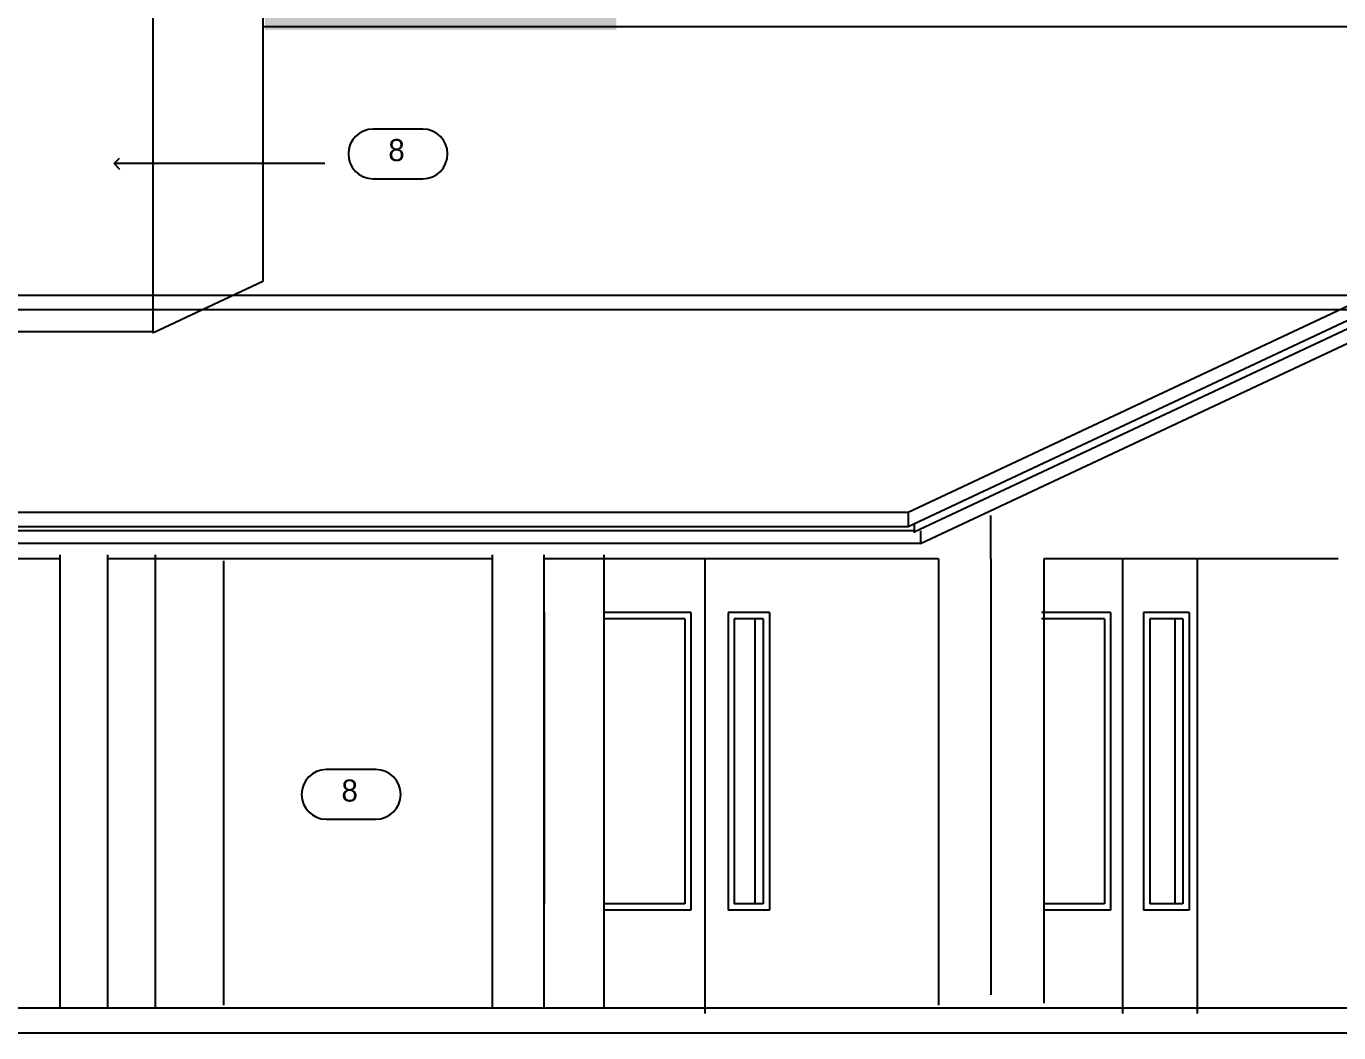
# Model space of a CAD drawing. Extents: x -92740 to -63661, y -15771 to -4391.
# Drawn here: x -90194.9 to -89718.7, y -10131 to -9765.6 of the extents above; entities that cross this region are included whole.
import ezdxf
from ezdxf.enums import TextEntityAlignment as Align

# ---------------------------------------------------------------- set-up
doc = ezdxf.new("R2010")
doc.units = 0
doc.header["$MEASUREMENT"] = 0
for name, color, linetype in [('B1NOTES', 2, 'Continuous'), ('ELEVATIONS', 7, 'Continuous'), ('STUCCO', 4, 'Continuous')]:
    doc.layers.add(name, color=color, linetype=linetype)
doc.styles.add('DCADTXTSTYLE1', font='AVG_TP')

msp = doc.modelspace()

# ---------------------------------------------------------------- hatches: boundary and pattern name
at = {"layer": 'STUCCO', "linetype": 'Continuous', "ltscale": 18}
h = msp.add_hatch(dxfattribs=at)
h.set_pattern_fill('cement', color=9, scale=1.5625, style=0, pattern_type=2)
h.set_pattern_definition([(20, (0, 0), (-2.1376259, 5.8730789), [-6.09375015, 0.15625]), (55, (0, 0), (-5.11970028, 3.58485273), [-6.09375015, 0.15625]), (80, (0, 0), (-6.15504846, 1.0853011), [-6.09375015, 0.15625])])
h.paths.add_polyline_path([(-90471.25, -9664.25), (-90471.25, -9815), (-90370.75, -9765.78), (-90201.25, -9765.78), (-90201.25, -9748.25), (-90205.75, -9748.25), (-90205.75, -9745.25), (-90205.75, -9731.75), (-90103, -9731.75), (-90103, -9745.25), (-90105.25, -9745.25), (-90105.25, -9749), (-90108.25, -9749), (-90108.25, -9767), (-89980.75, -9767), (-89980.75, -9660.5), (-90235, -9660.5), (-90235, -9611.75), (-90235, -9596.75), (-90355.75, -9596.75), (-90355.75, -9660.5)], flags=0)

# ---------------------------------------------------------------- linework, layer by layer
at = {"layer": 'B1NOTES', "color": 1, "linetype": 'Continuous', "ltscale": 18}
for p, q in [((-90051, -9803), (-90069, -9803)), ((-90042, -9812), (-90042, -9812)), ((-90069, -9821), (-90051, -9821)), ((-90068, -10035.5), (-90086, -10035.5)), ((-90059, -10044.5), (-90059, -10044.5)), ((-90086, -10053.5), (-90068, -10053.5))]:
    msp.add_line(p, q, dxfattribs=at)
for centre, start, end in [((-90069, -9812), 90, 180), ((-90051, -9812), 0, 90), ((-90069, -9812), 180, 270), ((-90051, -9812), 270, 360), ((-90086, -10044.5), 90, 180), ((-90068, -10044.5), 0, 90), ((-90086, -10044.5), 180, 270), ((-90068, -10044.5), 270, 360)]:
    msp.add_arc(centre, 9, start, end, dxfattribs=at)
at = {"layer": 'ELEVATIONS', "color": 8, "linetype": 'Continuous', "ltscale": 18}
for p, q in [((-90148.96, -9731.75), (-90148.96, -9877.11)), ((-90109, -9750.5), (-90109, -9858.36)), ((-90109, -9765.78), (-89499.01, -9765.78)), ((-89499.25, -9765.78), (-89874.97, -9942.12)), ((-89499.25, -9771.03), (-89874.97, -9947.37)), ((-89499.25, -9774.03), (-89872.75, -9949.32)), ((-89499.25, -9779.28), (-89870.41, -9953.48)), ((-90109, -9858.36), (-90148.73, -9877)), ((-90198.25, -9876.5), (-90148.75, -9876.5)), ((-89874.97, -9942.12), (-90745.72, -9942.12)), ((-89874.97, -9942.12), (-89874.97, -9947.37)), ((-89844.91, -9959), (-89844.91, -9943.25)), ((-89874.97, -9947.37), (-90745.72, -9947.37)), ((-89872.72, -9948.87), (-90743.5, -9948.87)), ((-89872.75, -9946.53), (-89872.75, -9949.53)), ((-89870.5, -9948.78), (-89870.5, -9953.28)), ((-89870.47, -9953.37), (-90741.25, -9953.37)), ((-90182.62, -9959), (-90324.37, -9959)), ((-90182.62, -9957.5), (-90182.62, -10121.75)), ((-90165.37, -9957.5), (-90165.37, -10121.75)), ((-90025.87, -9959), (-90165.37, -9959)), ((-90148.12, -9957.5), (-90148.12, -10121.75)), ((-90123.25, -9959.75), (-90123.25, -10121)), ((-90025.87, -9957.5), (-90025.87, -10121.75)), ((-90007.12, -9957.5), (-90007.12, -10121.75)), ((-89863.87, -9959), (-90007.12, -9959)), ((-89985.37, -9957.5), (-89985.37, -10121.75)), ((-89948.64, -9959), (-89948.64, -10124)), ((-89863.87, -9959), (-89863.87, -10113.5)), ((-89844.91, -9959), (-89844.91, -10117.25)), ((-89719, -9959), (-89825.69, -9959)), ((-89825.69, -9959), (-89825.69, -10120.25)), ((-89797.14, -9959), (-89797.14, -10124)), ((-89770.14, -9959), (-89770.14, -10124)), ((-90007, -9978.5), (-90007, -10084.25)), ((-89953.75, -9978.5), (-89985.37, -9978.5)), ((-89953.75, -9978.5), (-89953.75, -10086.5)), ((-89925.25, -9978.5), (-89940.25, -9978.5)), ((-89940.25, -9978.5), (-89940.25, -10086.5)), ((-89925.25, -9978.5), (-89925.25, -10086.5)), ((-89801.5, -9978.5), (-89826.62, -9978.5)), ((-89801.5, -9978.5), (-89801.5, -10086.5)), ((-89773, -9978.5), (-89789.5, -9978.5)), ((-89789.5, -9978.5), (-89789.5, -10086.5)), ((-89773, -9978.5), (-89773, -10086.5)), ((-89956, -9980.75), (-89985.37, -9980.75)), ((-89956, -9980.75), (-89956, -10084.25)), ((-89927.5, -9980.75), (-89938, -9980.75)), ((-89938, -9980.75), (-89938, -10084.25)), ((-89930.5, -9980.75), (-89930.5, -10084.25)), ((-89927.5, -9980.75), (-89927.5, -10084.25)), ((-89803.75, -9980.75), (-89826.62, -9980.75)), ((-89803.75, -9980.75), (-89803.75, -10084.25)), ((-89775.25, -9980.75), (-89787.25, -9980.75)), ((-89787.25, -9980.75), (-89787.25, -10084.25)), ((-89778.25, -9980.75), (-89778.25, -10084.25)), ((-89775.25, -9980.75), (-89775.25, -10084.25)), ((-89956, -10084.25), (-89985.37, -10084.25)), ((-89953.75, -10086.5), (-89985.37, -10086.5)), ((-89925.25, -10086.5), (-89940.25, -10086.5)), ((-89927.5, -10084.25), (-89938, -10084.25)), ((-89803.75, -10084.25), (-89825.69, -10084.25)), ((-89801.5, -10086.5), (-89825.69, -10086.5)), ((-89773, -10086.5), (-89789.5, -10086.5)), ((-89775.25, -10084.25), (-89787.25, -10084.25)), ((-89863.87, -10113.5), (-89863.87, -10121))]:
    msp.add_line(p, q, dxfattribs=at)
at = {"layer": 'ELEVATIONS', "color": 1, "linetype": 'Continuous', "ltscale": 12}
for q in [(-90161, -9813.5), (-90161, -9817.5)]:
    msp.add_line((-90163, -9815.5), q, dxfattribs=at)
at = {"layer": 'ELEVATIONS', "color": 2, "linetype": 'Continuous', "ltscale": 12}
msp.add_line((-90086.5, -9815.5), (-90163, -9815.5), dxfattribs=at)
at = {"layer": 'ELEVATIONS', "color": 2, "linetype": 'Continuous', "ltscale": 18}
for p, q in [((-91067.19, -9863.28), (-88838.5, -9863.28)), ((-91111, -9868.53), (-88853.5, -9868.53)), ((-91057, -10122.03), (-88795.75, -10122.03))]:
    msp.add_line(p, q, dxfattribs=at)
at = {"layer": 'ELEVATIONS', "color": 1, "linetype": 'Continuous', "ltscale": 18}
msp.add_line((-91065.25, -10131.03), (-88795.75, -10131.03), dxfattribs=at)

# ---------------------------------------------------------------- texts
at = {"layer": 'B1NOTES', "color": 3, "linetype": 'Continuous', "ltscale": 12, "style": 'DCADTXTSTYLE1'}
for p in [(-90063.5, -9817), (-90080.5, -10049.5)]:
    msp.add_text('8', height=8, dxfattribs=at).set_placement(p, align=Align.BOTTOM_LEFT)

doc.saveas('drawing.dxf')
